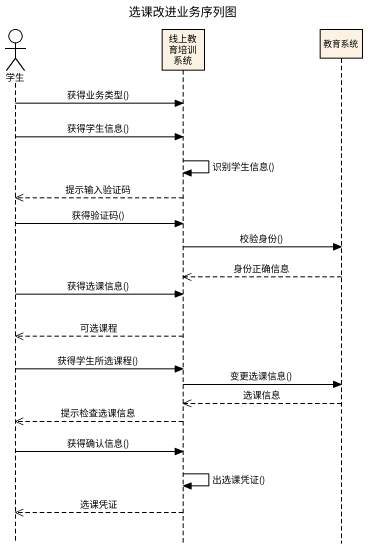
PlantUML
@startuml
title 选课改进业务序列图
hide footbox
actor 学生
participant 线上教育培训系统
participant 教育系统

学生 -> 线上教育培训系统 : 获得业务类型()
学生 -> 线上教育培训系统 : 获得学生信息()
线上教育培训系统 -> 线上教育培训系统 : 识别学生信息()
线上教育培训系统 -->> 学生 : 提示输入验证码
学生 -> 线上教育培训系统 : 获得验证码()
线上教育培训系统 -> 教育系统 : 校验身份()
教育系统 -->> 线上教育培训系统 : 身份正确信息
学生 -> 线上教育培训系统 : 获得选课信息()
线上教育培训系统 -->> 学生 : 可选课程
学生 -> 线上教育培训系统 : 获得学生所选课程()
线上教育培训系统 -> 教育系统 : 变更选课信息()
教育系统 -->> 线上教育培训系统 : 选课信息
线上教育培训系统 -->> 学生 : 提示检查选课信息
学生 -> 线上教育培训系统 : 获得确认信息()
线上教育培训系统 -> 线上教育培训系统 : 出选课凭证()
线上教育培训系统 -->> 学生 : 选课凭证
@enduml
